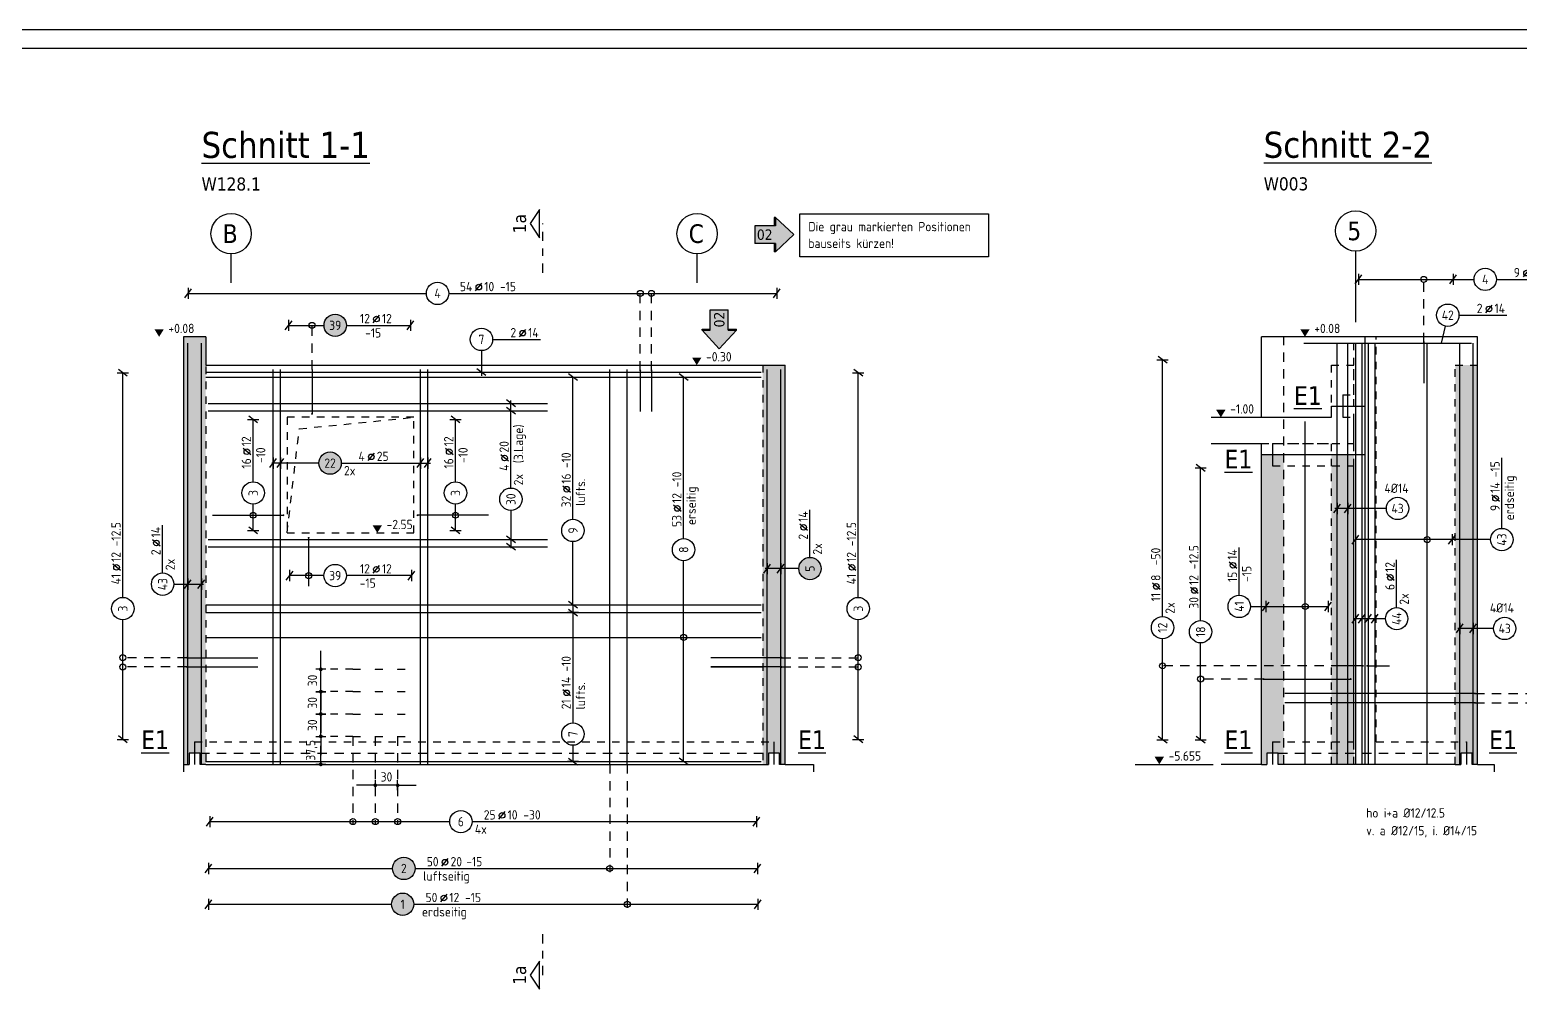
# Model space of a CAD drawing. Extents: x -0.5 to 94.3, y -7.1 to 49.1.
# Drawn here: x 16.9 to 36.87, y 29.18 to 42.05 of the extents above; entities that cross this region are included whole.
import ezdxf
from ezdxf.enums import TextEntityAlignment as Align

# ---------------------------------------------------------------- set-up
doc = ezdxf.new("R2010")
doc.units = 0
doc.header["$LTSCALE"] = 0.5
for name, pattern in [('AUSGEZOGEN', [1000.01, 1000, 0.01]), ('DASHDOTSMALL', [1.05, 0.5, -0.25, 0.05, -0.25]), ('DOT', [0.175, 0.05, -0.125]), ('HIDDEN', [0.375, 0.25, -0.125]), ('HIDDEN2', [0.187, 0.125, -0.062]), ('HIDDEN4', [0.12, 0.02, -0.1]), ('PUNKT', [0.175, 0.05, -0.125]), ('STRICHPUNKT', [1, 0.5, -0.25, 0, -0.25]), ('STRICHPUNKT2', [0.55, 0.25, -0.125, 0.05, -0.125]), ('VERDECKT', [0.375, 0.25, -0.125])]:
    doc.linetypes.add(name, pattern=pattern)
for name, color, linetype in [('ACHSEN', 150, 'Continuous'), ('AFB', 7, 'Continuous'), ('AFU', 7, 'Continuous'), ('BETON', 7, 'Continuous'), ('DRUEBER', 7, 'Continuous'), ('Fugenband', 7, 'Continuous'), ('grau_hell', 7, 'Continuous'), ('grau_mittel', 7, 'Continuous'), ('HILFE', 7, 'Continuous'), ('index', 7, 'Continuous'), ('koten', 7, 'Continuous'), ('MASSE', 7, 'Continuous'), ('OBJEKT', 7, 'Continuous'), ('RAHMEN', 7, 'Continuous'), ('RND', 7, 'Continuous'), ('SCHNITTE', 6, 'STRICHPUNKT'), ('SFP_Achsen', 7, 'Continuous'), ('TEXT', 7, 'Continuous'), ('VERDECKT', 7, 'Continuous'), ('WBZ', 7, 'Continuous')]:
    doc.layers.add(name, color=color, linetype=linetype)
doc.layers.add('NOPLOT', color=7, linetype='Continuous', plot=False)
doc.styles.add('helv', font='tahoma.ttf')
doc.styles.add('txt', font='isocp.shx')
doc.linetypes.add('AFU_50L', pattern='A,0.75,["/",Standard,S=0.2,R=0,X=-0.01,Y=-0.1],0.07,["/",Standard,S=0.2,R=0,X=-0.01,Y=-0.1],0.75', length=1.57)
doc.linetypes.add('AFU_50M', pattern='A,0.45,["/",Standard,S=0.2,R=0,X=-0.01,Y=-0.1],0.07,["/",Standard,S=0.2,R=0,X=-0.01,Y=-0.1],0.45', length=0.97)
doc.dimstyles.new('DOT_I', dxfattribs={"dimscale": 0.5, "dimtxt": 0.25, "dimasz": 0.25, "dimexe": 0.1, "dimexo": 0.3, "dimgap": 0.1, "dimtad": 1, "dimdec": 3, "dimzin": 3, "dimtxsty": 'txt', "dimblk": 'DOT', "dimblk1": 'DOT', "dimblk2": 'DOT', "dimsah": 1, "dimcen": 0.1, "dimse1": 1, "dimse2": 1, "dimazin": 0, "dimtfac": 1, "dimtdec": 4, "dimtix": 1, "dimtmove": 2, "dimatfit": 3, "dimfxl": 0, "dimtvp": 1, "dimtolj": 1, "dimtzin": 0, "dimarcsym": 0})

# ---------------------------------------------------------------- blocks, each defined once
blk = doc.blocks.new('OKRD_O')
at = {"color": 0, "linetype": 'ByBlock'}
blk.add_solid([(-0.125, 0.202), (0.125, 0.202), (0, 0)], dxfattribs=at)
at = {"color": 0, "linetype": 'ByBlock', "style": 'txt'}
blk.add_attdef('OKRD', (0.25, 0.1), '', height=0.25, dxfattribs=at)
blk = doc.blocks.new('lei_gre')
at = {"layer": 'RND', "color": 7, "linetype": 'Continuous'}
for p, q in [((-0.09, -0.12), (0.09, 0.12)), ((0, 0.15), (0, -0.15))]:
    blk.add_line(p, q, dxfattribs=at)
blk = doc.blocks.new('RND_LEI')
at = {"layer": 'RND', "color": 7, "linetype": 'Continuous'}
blk.add_line((1.022, 0.066), (1.19, 0.27), dxfattribs=at)
for centre, radius in [((0, 0), 0.3), ((1.106, 0.168), 0.075)]:
    blk.add_circle(centre, radius, dxfattribs=at)
at = {"layer": 'RND', "color": 7, "linetype": 'Continuous', "style": 'txt'}
blk.add_attdef('POSL', text='', height=0.25, dxfattribs=at).set_placement((0, 0), align=Align.MIDDLE)
blk.add_attdef('ANZ', text='', height=0.25, dxfattribs=at).set_placement((0.931, 0.057), align=Align.RIGHT)
for tag, p in [('DUM', (1.253, 0.057)), ('ABSTD', (1.674, 0.057)), ('POSTXT', (0.374, -0.327))]:
    blk.add_attdef(tag, p, '', height=0.25, dxfattribs=at)
blk = doc.blocks.new('DOT')
at = {"layer": 'MASSE', "color": 7, "linetype": 'Continuous'}
for p, q in [((0, 0), (-1, 0)), ((0, 0.54), (0, -0.54))]:
    blk.add_line(p, q, dxfattribs=at)
at = {"layer": 'MASSE', "color": 7, "linetype": 'Continuous', "const_width": 0.2}
blk.add_lwpolyline([(-0.1, 0, 1), (0.1, 0, 1)], format="xyb", close=True, dxfattribs=at)
blk = doc.blocks.new('*D36')
at = {"layer": 'DEFPOINTS', "color": 0, "linetype": 'AUSGEZOGEN', "transparency": 16777216}
for p in [(20.798, 32.871), (20.798, 32.871), (20.798, 32.571)]:
    blk.add_point(p, dxfattribs=at)
at = {"layer": 'MASSE', "color": 0, "linetype": 'AUSGEZOGEN', "lineweight": -2, "transparency": 16777216}
for p, q in [((20.798, 32.996), (20.798, 33.121)), ((20.798, 32.571), (20.798, 32.871)), ((20.798, 32.446), (20.798, 32.321))]:
    blk.add_line(p, q, dxfattribs=at)
at = {"layer": 'MASSE', "color": 0, "linetype": 'AUSGEZOGEN', "lineweight": -2, "transparency": 16777216, "xscale": 0.125, "yscale": 0.125, "zscale": 0.125}
for p, rotation in [((20.798, 32.871), 270), ((20.798, 32.571), 90)]:
    blk.add_blockref('DOT', p, dxfattribs=dict(at, rotation=rotation))
at = {"layer": 'MASSE', "color": 0, "linetype": 'AUSGEZOGEN', "transparency": 16777216, "insert": (20.686, 32.721), "char_height": 0.125, "attachment_point": 5, "rotation": 90, "style": 'txt'}
blk.add_mtext('\\A1;30', dxfattribs=at)
blk = doc.blocks.new('*D37')
at = {"layer": 'DEFPOINTS', "color": 0, "linetype": 'AUSGEZOGEN', "transparency": 16777216}
for p in [(20.798, 33.171), (20.798, 33.171), (20.798, 32.871)]:
    blk.add_point(p, dxfattribs=at)
at = {"layer": 'MASSE', "color": 0, "linetype": 'AUSGEZOGEN', "lineweight": -2, "transparency": 16777216}
for p, q in [((20.798, 33.296), (20.798, 33.421)), ((20.798, 32.871), (20.798, 33.171)), ((20.798, 32.746), (20.798, 32.621))]:
    blk.add_line(p, q, dxfattribs=at)
at = {"layer": 'MASSE', "color": 0, "linetype": 'AUSGEZOGEN', "lineweight": -2, "transparency": 16777216, "xscale": 0.125, "yscale": 0.125, "zscale": 0.125}
for p, rotation in [((20.798, 33.171), 270), ((20.798, 32.871), 90)]:
    blk.add_blockref('DOT', p, dxfattribs=dict(at, rotation=rotation))
at = {"layer": 'MASSE', "color": 0, "linetype": 'AUSGEZOGEN', "transparency": 16777216, "insert": (20.686, 33.021), "char_height": 0.125, "attachment_point": 5, "rotation": 90, "style": 'txt'}
blk.add_mtext('\\A1;30', dxfattribs=at)
blk = doc.blocks.new('*D38')
at = {"layer": 'DEFPOINTS', "color": 0, "linetype": 'AUSGEZOGEN', "transparency": 16777216}
for p in [(20.798, 32.571), (20.798, 32.571), (20.798, 32.196)]:
    blk.add_point(p, dxfattribs=at)
at = {"layer": 'MASSE', "color": 0, "linetype": 'AUSGEZOGEN', "lineweight": -2, "transparency": 16777216}
blk.add_line((20.798, 32.321), (20.798, 32.446), dxfattribs=at)
at = {"layer": 'MASSE', "color": 0, "linetype": 'AUSGEZOGEN', "lineweight": -2, "transparency": 16777216, "xscale": 0.125, "yscale": 0.125, "zscale": 0.125}
for p, rotation in [((20.798, 32.571), 90), ((20.798, 32.196), 270)]:
    blk.add_blockref('DOT', p, dxfattribs=dict(at, rotation=rotation))
at = {"layer": 'MASSE', "color": 0, "linetype": 'AUSGEZOGEN', "transparency": 16777216, "insert": (20.676, 32.384), "char_height": 0.125, "attachment_point": 5, "rotation": 90, "style": 'txt'}
blk.add_mtext('\\A1;37,5', dxfattribs=at)
blk = doc.blocks.new('*D40')
at = {"layer": 'DEFPOINTS', "color": 0, "linetype": 'AUSGEZOGEN', "transparency": 16777216}
for p in [(21.529, 31.915), (21.529, 31.915), (21.829, 31.915)]:
    blk.add_point(p, dxfattribs=at)
at = {"layer": 'MASSE', "color": 0, "linetype": 'AUSGEZOGEN', "lineweight": -2, "transparency": 16777216}
for p, q in [((21.404, 31.915), (21.279, 31.915)), ((21.829, 31.915), (21.529, 31.915)), ((21.954, 31.915), (22.079, 31.915))]:
    blk.add_line(p, q, dxfattribs=at)
at = {"layer": 'MASSE', "color": 0, "linetype": 'AUSGEZOGEN', "lineweight": -2, "transparency": 16777216, "xscale": 0.125, "yscale": 0.125, "zscale": 0.125}
blk.add_blockref('DOT', (21.529, 31.915), dxfattribs=at)
at = {"layer": 'MASSE', "color": 0, "linetype": 'AUSGEZOGEN', "lineweight": -2, "transparency": 16777216, "xscale": 0.125, "yscale": 0.125, "zscale": 0.125, "rotation": 180}
blk.add_blockref('DOT', (21.829, 31.915), dxfattribs=at)
at = {"layer": 'MASSE', "color": 0, "linetype": 'AUSGEZOGEN', "transparency": 16777216, "insert": (21.679, 32.028), "char_height": 0.125, "attachment_point": 5, "style": 'txt'}
blk.add_mtext('\\A1;30', dxfattribs=at)
blk = doc.blocks.new('SCHN-2')
at = {"layer": 'SCHNITTE', "color": 6, "linetype": 'Continuous'}
blk.add_lwpolyline([(0.378, 0.088), (0, 0.34), (-0.378, 0.088)], close=True, dxfattribs=at)
at = {"layer": 'SCHNITTE', "color": 1, "linetype": 'DASHDOTSMALL', "style": 'helv'}
blk.add_attdef('SCHN-2', text='', height=0.35, dxfattribs=at).set_placement((0, 0.45), align=Align.CENTER)
blk = doc.blocks.new('RND_HIN')
at = {"layer": 'RND', "color": 7, "linetype": 'Continuous'}
blk.add_circle((0, 0), 0.3, dxfattribs=at)
at = {"layer": 'RND', "color": 7, "linetype": 'Continuous', "style": 'txt'}
blk.add_attdef('POSI', text='', height=0.25, dxfattribs=at).set_placement((0, 0), align=Align.MIDDLE)
blk = doc.blocks.new('DINA0')
at = {"layer": 'RAHMEN'}
blk.add_line((118.9, 84.1), (0, 84.1), dxfattribs=at)
at = {"layer": 'RAHMEN', "color": 5}
blk.add_line((118.4, 83.6), (2, 83.6), dxfattribs=at)
blk = doc.blocks.new('*D98')
at = {"layer": 'DEFPOINTS', "color": 0, "linetype": 'AUSGEZOGEN', "transparency": 16777216}
for p in [(20.798, 33.471), (20.798, 33.471), (20.798, 33.171)]:
    blk.add_point(p, dxfattribs=at)
at = {"layer": 'MASSE', "color": 0, "linetype": 'AUSGEZOGEN', "lineweight": -2, "transparency": 16777216}
for p, q in [((20.798, 33.596), (20.798, 33.721)), ((20.798, 33.171), (20.798, 33.471)), ((20.798, 33.046), (20.798, 32.921))]:
    blk.add_line(p, q, dxfattribs=at)
at = {"layer": 'MASSE', "color": 0, "linetype": 'AUSGEZOGEN', "lineweight": -2, "transparency": 16777216, "xscale": 0.125, "yscale": 0.125, "zscale": 0.125}
for p, rotation in [((20.798, 33.471), 270), ((20.798, 33.171), 90)]:
    blk.add_blockref('DOT', p, dxfattribs=dict(at, rotation=rotation))
at = {"layer": 'MASSE', "color": 0, "linetype": 'AUSGEZOGEN', "transparency": 16777216, "insert": (20.686, 33.321), "char_height": 0.125, "attachment_point": 5, "rotation": 90, "style": 'txt'}
blk.add_mtext('\\A1;30', dxfattribs=at)
blk = doc.blocks.new('hin_ind5')
at = {"layer": 'grau_hell', "linetype": 'AUSGEZOGEN'}
h = blk.add_hatch(color=9, dxfattribs=at)
h.dxf.hatch_style = 2
h.paths.add_polyline_path([(0, 0), (0.619, -0.577), (0.619, -0.3), (1.306, -0.3), (1.306, 0.3), (0.619, 0.3), (0.619, 0.577)])
h.paths.add_polyline_path([(0.34, -0.274), (1.311, -0.274), (1.311, 0.274), (0.34, 0.274)], flags=9)
at = {"layer": 'OBJEKT', "linetype": 'AUSGEZOGEN'}
for points in [[(0.619, 0.3), (0.66, 0.3), (0.66, 0.577), (0.619, 0.577)], [(0.619, -0.577), (0.66, -0.577), (0.66, -0.3), (0.619, -0.3)]]:
    blk.add_hatch(color=1, dxfattribs=at).paths.add_polyline_path(points)
at = {"layer": 'OBJEKT', "color": 1, "linetype": 'AUSGEZOGEN'}
for p, q in [((0, 0), (0.619, 0.577)), ((0.619, 0.577), (0.619, 0.3)), ((0.619, 0.577), (0.66, 0.577)), ((0.66, 0.577), (0.66, 0.3)), ((0, 0), (0.619, -0.577)), ((0.619, 0.3), (1.306, 0.3)), ((1.306, 0.3), (1.306, -0.3)), ((0.619, -0.3), (0.619, -0.577)), ((0.619, -0.3), (1.306, -0.3)), ((0.66, -0.3), (0.66, -0.577))]:
    blk.add_line(p, q, dxfattribs=at)
at = {"layer": 'OBJEKT', "color": 7, "linetype": 'AUSGEZOGEN'}
blk.add_line((0.619, -0.577), (0.66, -0.577), dxfattribs=at)
at = {"layer": 'index', "color": 1, "linetype": 'Continuous', "style": 'helv'}
blk.add_attdef('INDEX', text='', height=0.35, rotation=360, dxfattribs=at).set_placement((1.259, 0), align=Align.MIDDLE_RIGHT)

msp = doc.modelspace()

# ---------------------------------------------------------------- hatches: boundary and pattern name
at = {"layer": 'grau_hell'}
for points in [[(20.8416, 38.0852, 1), (21.1416, 38.0852, 1)], [(21.0726, 36.2369, 1), (20.7726, 36.2369, 1)], [(27.5089, 34.822, 1), (27.2089, 34.822, 1)], [(21.762, 30.7992, 1), (22.062, 30.7992, 1)], [(22.046, 30.3189, 1), (21.746, 30.3189, 1)]]:
    msp.add_hatch(color=9, dxfattribs=at).paths.add_polyline_path(points)
at = {"layer": 'grau_mittel'}
h = msp.add_hatch(color=61, dxfattribs=at)
h.paths.add_polyline_path([(19.2558, 37.9312), (18.9558, 37.9312), (18.9558, 32.1962), (19.0308, 32.1962), (19.0308, 32.3462), (19.1058, 32.3462), (19.1058, 32.4962), (19.2558, 32.4962)])
h.paths.add_polyline_path([(19.2558, 32.4962), (19.1058, 32.4962), (19.1058, 32.3462), (19.1808, 32.3462), (19.1808, 32.1962), (19.2558, 32.1962)], flags=17)
h = msp.add_hatch(color=61, dxfattribs=at)
h.paths.add_polyline_path([(26.7258, 32.1962), (26.8008, 32.1962), (26.8008, 32.3462), (26.8758, 32.3462), (26.8758, 32.4962), (26.7258, 32.4962)])
h.paths.add_polyline_path([(27.0258, 37.5512), (26.7258, 37.5512), (26.7258, 32.4962), (26.8758, 32.4962), (26.8758, 32.3462), (26.9508, 32.3462), (26.9508, 32.1962), (27.0258, 32.1962)])
h = msp.add_hatch(color=61, dxfattribs=at)
h.paths.add_polyline_path([(36.0135, 32.1962), (36.0885, 32.1962), (36.0885, 32.3462), (36.1635, 32.3462), (36.1635, 32.4962), (36.0135, 32.4962)])
h.paths.add_polyline_path([(36.3136, 37.5512), (36.0135, 37.5512), (36.0135, 32.4962), (36.1635, 32.4962), (36.1635, 32.3462), (36.2385, 32.3462), (36.2385, 32.1962), (36.3136, 32.1962)])
h = msp.add_hatch(color=61, dxfattribs=at)
h.paths.add_polyline_path([(33.4136, 32.1962), (33.4886, 32.1962), (33.4886, 32.3462), (33.5636, 32.3462), (33.5636, 32.4962), (33.7136, 32.4962), (33.7136, 36.2012), (33.5636, 36.2012), (33.5636, 36.3512), (33.4136, 36.3512)])
h.paths.add_polyline_path([(33.7136, 32.4962), (33.5636, 32.4962), (33.5636, 32.3462), (33.6386, 32.3462), (33.6386, 32.1962), (33.7136, 32.1962)], flags=17)
h.paths.add_polyline_path([(33.7136, 36.3512), (33.5636, 36.3512), (33.5636, 36.2012), (33.7136, 36.2012)], flags=17)
h = msp.add_hatch(color=61, dxfattribs=at)
h.paths.add_polyline_path([(34.6536, 32.1962), (34.6536, 32.4962), (34.3536, 32.4962), (34.3536, 32.1962)])
h.paths.add_polyline_path([(34.6536, 36.2012), (34.3536, 36.2012), (34.3536, 32.4962), (34.6536, 32.4962)])
h.paths.add_polyline_path([(34.3536, 36.3512), (34.3536, 36.2012), (34.6536, 36.2012), (34.6536, 36.3512)])

# ---------------------------------------------------------------- linework, layer by layer
at = {"layer": 'ACHSEN', "color": 140, "linetype": 'AUSGEZOGEN'}
for p, q in [((19.5958, 38.6574), (19.5958, 39.0445)), ((25.8458, 38.6574), (25.8458, 39.0445)), ((34.6786, 38.127), (34.6786, 39.0812))]:
    msp.add_line(p, q, dxfattribs=at)
at = {"layer": 'AFB', "color": 1, "linetype": 'AUSGEZOGEN'}
for p, q in [((34.5036, 37.1512), (34.5036, 36.8512)), ((33.5636, 36.5012), (33.5636, 36.2012))]:
    msp.add_line(p, q, dxfattribs=at)
at = {"layer": 'AFU', "color": 8, "linetype": 'AFU_50L'}
for p, q in [((34.8036, 32.1962), (34.8036, 37.9312)), ((34.3536, 36.8512), (34.3536, 37.0012)), ((33.4136, 36.8512), (34.3536, 36.8512)), ((33.7136, 36.3512), (34.8036, 36.3512)), ((19.2558, 32.1962), (26.7258, 32.1962)), ((36.0135, 32.1962), (33.7136, 32.1962))]:
    msp.add_line(p, q, dxfattribs=at)
at = {"layer": 'AFU', "color": 8, "linetype": 'AFU_50M'}
for p, q in [((34.3536, 37.0012), (34.8036, 37.0012)), ((33.4136, 36.3512), (33.7136, 36.3512))]:
    msp.add_line(p, q, dxfattribs=at)
at = {"layer": 'AFU', "color": 1, "linetype": 'AUSGEZOGEN'}
for p, q in [((19.1058, 32.4962), (19.1058, 32.1962)), ((26.8758, 32.4962), (26.8758, 32.1962)), ((33.5636, 32.4962), (33.5636, 32.1962)), ((36.1635, 32.4962), (36.1635, 32.1962))]:
    msp.add_line(p, q, dxfattribs=at)
at = {"layer": 'AFU', "color": 8, "linetype": 'AUSGEZOGEN'}
for p, q in [((18.9558, 32.1962), (19.0308, 32.1962)), ((19.1808, 32.3462), (19.0308, 32.3462)), ((19.0308, 32.3462), (19.0308, 32.1962)), ((19.1808, 32.1962), (19.1808, 32.3462)), ((19.2558, 32.1962), (19.1808, 32.1962)), ((26.7258, 32.1962), (26.8008, 32.1962)), ((26.9508, 32.3462), (26.8008, 32.3462)), ((26.8008, 32.3462), (26.8008, 32.1962)), ((26.9508, 32.1962), (26.9508, 32.3462)), ((27.0258, 32.1962), (26.9508, 32.1962)), ((33.4136, 32.1962), (33.4886, 32.1962)), ((33.6386, 32.3462), (33.4886, 32.3462)), ((33.4886, 32.3462), (33.4886, 32.1962)), ((33.6386, 32.1962), (33.6386, 32.3462)), ((33.7136, 32.1962), (33.6386, 32.1962)), ((36.0135, 32.1962), (36.0885, 32.1962)), ((36.2385, 32.3462), (36.0885, 32.3462)), ((36.0885, 32.3462), (36.0885, 32.1962)), ((36.2385, 32.1962), (36.2385, 32.3462)), ((36.3135, 32.1962), (36.2385, 32.1962))]:
    msp.add_line(p, q, dxfattribs=at)
at = {"layer": 'AFU', "color": 171, "linetype": 'HIDDEN'}
for p, q in [((19.1808, 32.3462), (26.8008, 32.3462)), ((33.6386, 32.3462), (36.0885, 32.3462))]:
    msp.add_line(p, q, dxfattribs=at)
at = {"layer": 'BETON', "color": 6, "linetype": 'AUSGEZOGEN'}
for p, q in [((18.9558, 37.9312), (18.9558, 32.0962)), ((19.2558, 37.9312), (18.9558, 37.9312)), ((19.2558, 37.9312), (19.2558, 37.5512)), ((33.4136, 36.8512), (33.4136, 37.9312)), ((36.3136, 37.9312), (33.4136, 37.9312)), ((36.3136, 32.1962), (36.3136, 37.9312)), ((19.2558, 37.5512), (27.0258, 37.5512)), ((27.0258, 32.1962), (27.0258, 37.5512)), ((32.7389, 36.8512), (33.4136, 36.8512)), ((32.7389, 36.5012), (33.4136, 36.5012)), ((33.4136, 32.1962), (33.4136, 36.5012)), ((27.0258, 32.1962), (27.4058, 32.1962)), ((27.4058, 32.1962), (27.4058, 32.0962)), ((33.4136, 32.1962), (32.8747, 32.1962)), ((36.3136, 32.1962), (36.5336, 32.1962)), ((36.5336, 32.1962), (36.5336, 32.0962))]:
    msp.add_line(p, q, dxfattribs=at)
at = {"layer": 'DRUEBER', "color": 7, "linetype": 'PUNKT'}
for p, q in [((19.2558, 37.9312), (19.2558, 32.1962)), ((26.7258, 37.5512), (26.7258, 32.1962)), ((34.6536, 32.1962), (34.6536, 37.5512)), ((36.0135, 32.1962), (36.0135, 37.5512)), ((34.3536, 32.1962), (34.3536, 36.5012))]:
    msp.add_line(p, q, dxfattribs=at)
at = {"layer": 'DRUEBER', "color": 7, "linetype": 'DOT'}
for p, q in [((34.3536, 37.5512), (34.6536, 37.5512)), ((34.3536, 36.8512), (34.3536, 37.5512)), ((36.0135, 37.5512), (36.3135, 37.5512)), ((33.4136, 36.5012), (34.3536, 36.5012))]:
    msp.add_line(p, q, dxfattribs=at)
at = {"layer": 'Fugenband', "color": 102, "linetype": 'HIDDEN4'}
for p, q in [((34.6536, 37.1512), (34.6536, 37.9312)), ((34.9536, 32.4962), (34.9536, 37.9312)), ((34.5036, 37.1512), (34.6536, 37.1512)), ((34.5036, 36.8512), (34.6536, 36.8512)), ((34.6536, 36.5012), (34.6536, 36.8512)), ((33.5636, 36.5012), (34.6536, 36.5012)), ((33.5636, 36.2012), (34.6536, 36.2012)), ((34.6536, 32.4962), (34.6536, 36.2012)), ((19.1058, 32.4962), (26.8758, 32.4962)), ((33.5636, 32.4962), (34.6536, 32.4962)), ((34.9536, 32.4962), (36.1635, 32.4962))]:
    msp.add_line(p, q, dxfattribs=at)
at = {"layer": 'HILFE', "color": 102, "linetype": 'AUSGEZOGEN'}
msp.add_line((31.7218, 32.1962), (32.7645, 32.1962), dxfattribs=at)
at = {"layer": 'MASSE', "color": 7, "linetype": 'HIDDEN4'}
for p, q in [((21.2286, 33.4712), (20.7817, 33.4712)), ((21.2286, 33.1712), (20.7817, 33.1712)), ((21.2286, 32.8712), (20.7817, 32.8712)), ((21.2286, 32.5712), (20.7817, 32.5712))]:
    msp.add_line(p, q, dxfattribs=at)
at = {"layer": 'NOPLOT', "color": 191, "linetype": 'AUSGEZOGEN'}
msp.add_line((24.1799, 34.3348), (24.1799, 34.2348), dxfattribs=at)
at = {"layer": 'RND', "color": 102, "linetype": 'VERDECKT'}
for p, q in [((25.0827, 37.4811), (25.0827, 38.5682)), ((25.2327, 37.4811), (25.2327, 38.5682)), ((35.5919, 37.8611), (35.5919, 38.7519)), ((20.6807, 37.4925), (20.6807, 38.1352)), ((19.0034, 33.627), (18.0928, 33.627)), ((26.9782, 33.627), (28.056, 33.627)), ((19.0034, 33.502), (18.0928, 33.502)), ((26.9782, 33.502), (28.056, 33.502)), ((34.4746, 33.5175), (32.0375, 33.5175)), ((33.4476, 33.3402), (32.548, 33.3402)), ((36.2793, 33.1468), (37.6233, 33.1468)), ((36.2793, 33.0218), (37.6233, 33.0218)), ((21.2286, 32.5712), (21.2286, 31.3942)), ((21.5286, 32.5712), (21.5286, 31.3942)), ((21.8286, 32.5712), (21.8286, 31.3942)), ((24.6728, 32.1962), (24.6728, 30.7492)), ((24.9085, 32.1962), (24.9085, 30.2689))]:
    msp.add_line(p, q, dxfattribs=at)
at = {"layer": 'RND', "color": 7, "linetype": 'AUSGEZOGEN'}
for p, q in [((34.7148, 38.7019), (35.9858, 38.7019)), ((35.9858, 38.7019), (36.2657, 38.7019)), ((36.5657, 38.7019), (37.4719, 38.7019)), ((19.0188, 38.5139), (22.2142, 38.5139)), ((22.5142, 38.5139), (26.9157, 38.5139)), ((36.0635, 38.2213), (36.7035, 38.2213)), ((20.3671, 38.0852), (20.8416, 38.0852)), ((21.1416, 38.0852), (22.0009, 38.0852)), ((23.1027, 37.8963), (23.7427, 37.8963)), ((32.0875, 34.1796), (32.0875, 37.6224)), ((18.1428, 34.4351), (18.1428, 37.4491)), ((24.1799, 35.4838), (24.1799, 37.3898)), ((25.6643, 35.2259), (25.6643, 37.3898)), ((28.006, 34.4351), (28.006, 37.4491)), ((23.3479, 35.9022), (23.3479, 37.0757)), ((19.8911, 35.9866), (19.8911, 36.8204)), ((22.6047, 35.9866), (22.6047, 36.8204)), ((21.0726, 36.2369), (22.2682, 36.2369)), ((32.598, 34.1251), (32.598, 36.1715)), ((36.638, 35.361), (36.638, 36.309)), ((19.8911, 35.3334), (19.8911, 35.6866)), ((22.6047, 35.3334), (22.6047, 35.6866)), ((27.3589, 34.972), (27.3589, 35.612)), ((18.6767, 34.7632), (18.6767, 35.4032)), ((24.1799, 34.3348), (24.1799, 35.1838)), ((33.1156, 34.4638), (33.1156, 35.1038)), ((25.6643, 32.2348), (25.6643, 34.9259)), ((35.2276, 34.3004), (35.2276, 34.9404)), ((20.841, 34.7282), (20.3805, 34.7282)), ((22.0163, 34.7282), (21.141, 34.7282)), ((24.1799, 34.2348), (24.1799, 32.7525)), ((18.1428, 32.5314), (18.1428, 34.1351)), ((28.006, 32.5314), (28.006, 34.1351)), ((32.0875, 32.5256), (32.0875, 33.8796)), ((32.598, 32.526), (32.598, 33.8251)), ((24.1799, 32.4525), (24.1799, 32.2348)), ((19.3088, 31.4274), (22.5271, 31.4274)), ((22.8271, 31.4274), (26.6409, 31.4274)), ((19.2908, 30.7992), (21.762, 30.7992)), ((22.062, 30.7992), (26.6552, 30.7992)), ((19.2919, 30.3189), (21.746, 30.3189)), ((22.046, 30.3189), (26.659, 30.3189))]:
    msp.add_line(p, q, dxfattribs=at)
at = {"layer": 'RND', "color": 102, "linetype": 'AUSGEZOGEN'}
for p, q in [((35.879, 38.0753), (35.8248, 37.8463)), ((22.9527, 37.7463), (22.9527, 37.406)), ((20.7726, 36.2369), (20.1413, 36.2369)), ((23.3479, 35.6022), (23.3479, 35.0956)), ((35.0901, 35.6285), (34.3975, 35.6285)), ((36.488, 35.211), (34.674, 35.211)), ((27.2089, 34.822), (26.7558, 34.822)), ((18.8267, 34.6132), (19.2261, 34.6132)), ((33.2656, 34.3138), (34.3096, 34.3138)), ((34.6637, 34.1504), (35.0776, 34.1504)), ((36.5263, 34.0188), (36.049, 34.0188))]:
    msp.add_line(p, q, dxfattribs=at)
at = {"layer": 'RND', "color": 1, "linetype": 'AUSGEZOGEN'}
for points in [[(27.2217, 39.5812), (29.7529, 39.5812), (29.7529, 39.005), (27.2217, 39.005)], [(26.0282, 33.502), (26.7258, 33.502), (26.7258, 33.502), (26.0282, 33.502)]]:
    msp.add_lwpolyline(points, close=True, dxfattribs=at)
for points in [[(19.0157, 32.1962), (19.0157, 37.8462)], [(19.1959, 32.1962), (19.1959, 37.8462)], [(33.9818, 37.8463), (36.2318, 37.8463)], [(34.4308, 32.1962), (34.4308, 37.8462)], [(34.5732, 32.1962), (34.5732, 37.8462)], [(34.674, 37.8462), (34.674, 32.1962)], [(34.7601, 37.8462), (34.7601, 32.1962)], [(34.847, 37.8462), (34.847, 32.1962)], [(34.9331, 37.8462), (34.9331, 32.1962)], [(35.5919, 37.8611), (35.5919, 37.3111)], [(35.637, 32.1962), (35.637, 37.8462)], [(36.0735, 32.1962), (36.0735, 37.8462)], [(36.2536, 32.1962), (36.2536, 37.8462)], [(19.2558, 37.4586), (26.7058, 37.4586)], [(19.2558, 37.3898), (26.7058, 37.3898)], [(20.1581, 32.1962), (20.1581, 37.4912)], [(20.2581, 32.1962), (20.2581, 37.4912)], [(20.6807, 37.4925), (20.6807, 36.8975)], [(22.1335, 32.1962), (22.1335, 37.4912)], [(22.2335, 32.1962), (22.2335, 37.4912)], [(24.6728, 32.1962), (24.6728, 37.4912)], [(24.9085, 32.1962), (24.9085, 37.4912)], [(25.0827, 37.4811), (25.0827, 36.9311)], [(25.2327, 37.4811), (25.2327, 36.9311)], [(26.7857, 32.1962), (26.7857, 37.4912)], [(26.9659, 32.1962), (26.9659, 37.4912)], [(19.2884, 37.0389), (23.8384, 37.0389)], [(19.2884, 36.9389), (23.8384, 36.9389)], [(34.002, 32.1962), (34.002, 36.7962)], [(19.3465, 35.5376), (20.2965, 35.5376)], [(23.0451, 35.5376), (22.0951, 35.5376)], [(19.2884, 35.2136), (23.8384, 35.2136)], [(20.6348, 35.2352), (20.6348, 34.5852)], [(19.2884, 35.1136), (23.8384, 35.1136)], [(19.2558, 34.3348), (26.7058, 34.3348)], [(19.2558, 34.2348), (26.7058, 34.2348)], [(19.2558, 33.8996), (26.7058, 33.8996)], [(19.0034, 33.627), (19.9534, 33.627)], [(26.9782, 33.627), (26.0282, 33.627)], [(19.0034, 33.502), (19.9534, 33.502)], [(21.2286, 33.4712), (21.3286, 33.4712)], [(21.5286, 33.4712), (21.6286, 33.4712)], [(21.8286, 33.4712), (21.9286, 33.4712)], [(26.9782, 33.502), (26.0282, 33.502)], [(34.7746, 33.5175), (34.4746, 33.5175)], [(34.8325, 33.5175), (35.1325, 33.5175)], [(21.2286, 33.1712), (21.3286, 33.1712)], [(21.5286, 33.1712), (21.6286, 33.1712)], [(21.8286, 33.1712), (21.9286, 33.1712)], [(33.4413, 33.3402), (34.6113, 33.3402)], [(36.2793, 33.1468), (33.7293, 33.1468)], [(36.2793, 33.0218), (33.7293, 33.0218)], [(21.2286, 32.8712), (21.3286, 32.8712)], [(21.5286, 32.8712), (21.6286, 32.8712)], [(21.8286, 32.8712), (21.9286, 32.8712)], [(21.2286, 32.5712), (21.3286, 32.5712)], [(21.5286, 32.5712), (21.6286, 32.5712)], [(21.8286, 32.5712), (21.9286, 32.5712)], [(19.2558, 32.2348), (26.7058, 32.2348)]]:
    msp.add_lwpolyline(points, dxfattribs=at)
at = {"layer": 'RND', "color": 7, "linetype": 'AUSGEZOGEN'}
for points, const_width in [([(35.5856, 37.8611, 1), (35.5981, 37.8611, 1)], 0.0125), ([(25.0764, 37.4811, 1), (25.0889, 37.4811, 1)], 0.0125), ([(25.2264, 37.4811, 1), (25.2389, 37.4811, 1)], 0.0125), ([(20.6744, 36.8975, 1), (20.6869, 36.8975, 1)], 0.0125), ([(20.2902, 35.5376, 1), (20.3027, 35.5376, 1)], 0.0125), ([(22.1014, 35.5376, -1), (22.0889, 35.5376, -1)], 0.0125), ([(20.6286, 35.2352, 1), (20.6411, 35.2352, 1)], 0.0125), ([(18.9972, 33.627, 1), (19.0097, 33.627, 1)], 0.0125), ([(26.9844, 33.627, -1), (26.9719, 33.627, -1)], 0.0125), ([(18.9972, 33.502, 1), (19.0097, 33.502, 1)], 0.0125), ([(21.2251, 33.4712, 1), (21.2321, 33.4712, 1)], 0.007), ([(21.5251, 33.4712, 1), (21.5321, 33.4712, 1)], 0.007), ([(21.8251, 33.4712, 1), (21.8321, 33.4712, 1)], 0.007), ([(26.9844, 33.502, -1), (26.9719, 33.502, -1)], 0.0125), ([(34.7809, 33.5175, -1), (34.7684, 33.5175, -1)], 0.0125), ([(34.8262, 33.5175, 1), (34.8387, 33.5175, 1)], 0.0125), ([(21.2251, 33.1712, 1), (21.2321, 33.1712, 1)], 0.007), ([(21.5251, 33.1712, 1), (21.5321, 33.1712, 1)], 0.007), ([(21.8251, 33.1712, 1), (21.8321, 33.1712, 1)], 0.007), ([(33.4351, 33.3402, 1), (33.4476, 33.3402, 1)], 0.0125), ([(34.6051, 33.3402, 1), (34.6176, 33.3402, 1)], 0.0125), ([(36.2731, 33.1468, 1), (36.2856, 33.1468, 1)], 0.0125), ([(36.2731, 33.0218, 1), (36.2856, 33.0218, 1)], 0.0125), ([(21.2251, 32.8712, 1), (21.2321, 32.8712, 1)], 0.007), ([(21.5251, 32.8712, 1), (21.5321, 32.8712, 1)], 0.007), ([(21.8251, 32.8712, 1), (21.8321, 32.8712, 1)], 0.007), ([(21.2251, 32.5712, 1), (21.2321, 32.5712, 1)], 0.007), ([(21.5251, 32.5712, 1), (21.5321, 32.5712, 1)], 0.007), ([(21.8251, 32.5712, 1), (21.8321, 32.5712, 1)], 0.007)]:
    msp.add_lwpolyline(points, format="xyb", close=True, dxfattribs=dict(at, const_width=const_width))
for centre in [(35.5919, 38.7019), (25.0827, 38.5139), (25.2327, 38.5139), (20.6807, 38.0852), (19.8911, 35.5376), (22.6047, 35.5376), (35.637, 35.211), (20.6348, 34.7282), (34.002, 34.3138), (25.6643, 33.8996), (18.1428, 33.627), (28.006, 33.627), (18.1428, 33.502), (28.006, 33.502), (32.0875, 33.5175), (32.598, 33.3402), (21.2286, 31.4274), (21.5286, 31.4274), (21.8286, 31.4274), (24.6728, 30.7992), (24.9085, 30.3189)]:
    msp.add_circle(centre, 0.04, dxfattribs=at)
at = {"layer": 'SCHNITTE', "color": 6, "linetype": 'STRICHPUNKT2'}
for p, q in [((23.7766, 38.7917), (23.7766, 39.4496)), ((23.7766, 29.3685), (23.7766, 30.0094))]:
    msp.add_line(p, q, dxfattribs=at)
at = {"layer": 'SFP_Achsen', "color": 7, "linetype": 'AUSGEZOGEN'}
for centre in [(19.5958, 39.3149), (25.8458, 39.3149), (34.6786, 39.3516)]:
    msp.add_circle(centre, 0.2705, dxfattribs=at)
at = {"layer": 'VERDECKT', "color": 7, "linetype": 'VERDECKT'}
msp.add_line((33.7136, 32.1962), (33.7136, 37.9312), dxfattribs=at)
at = {"layer": 'WBZ', "color": 102, "linetype": 'HIDDEN2'}
for p, q in [((20.5099, 36.6971), (22.0458, 36.8512)), ((20.3458, 35.3012), (20.5099, 36.6971))]:
    msp.add_line(p, q, dxfattribs=at)
msp.add_lwpolyline([(20.3458, 35.3012), (22.0458, 35.3012), (22.0458, 36.8512), (20.3458, 36.8512)], close=True, dxfattribs=at)

# ---------------------------------------------------------------- block references
at = {"layer": 'index', "color": 7, "linetype": 'AUSGEZOGEN'}
ref = msp.add_blockref('hin_ind5', (27.1427, 39.3017), dxfattribs=dict(at, xscale=-0.4, yscale=0.4, zscale=0.4))
ref.add_attrib('INDEX', '02', dxfattribs={"color": 1, "linetype": 'Continuous', "height": 0.14, "rotation": 360, "style": 'helv'}).set_placement((26.8569, 39.3017), align=Align.MIDDLE_RIGHT)
ref = msp.add_blockref('hin_ind5', (26.1421, 37.7714), dxfattribs=dict(at, xscale=0.4, yscale=0.4, zscale=0.4, rotation=90.00000000000001))
ref.add_attrib('INDEX', '02', dxfattribs={"color": 1, "linetype": 'Continuous', "height": 0.14, "rotation": 90, "style": 'helv'}).set_placement((26.1421, 38.268), align=Align.MIDDLE_RIGHT)
at = {"layer": 'koten', "color": 7, "linetype": 'PUNKT', "xscale": 0.5, "yscale": 0.5, "zscale": 0.5}
msp.add_blockref('OKRD_O', (18.6299, 37.9312), dxfattribs=at).add_auto_attribs({'OKRD': '+0.08'})
at = {"layer": 'koten', "color": 7, "linetype": 'AUSGEZOGEN', "xscale": 0.5, "yscale": 0.5, "zscale": 0.5}
for p, values in [((33.998, 37.9312), {'OKRD': '+0.08'}), ((32.8695, 36.8512), {'OKRD': '-1.00'}), ((21.5558, 35.3012), {'OKRD': '-2.55'}), ((32.0442, 32.1962), {'OKRD': '-5.655'})]:
    msp.add_blockref('OKRD_O', p, dxfattribs=at).add_auto_attribs(values)
at = {"layer": 'koten', "color": 7, "linetype": 'DOT', "xscale": 0.5, "yscale": 0.5, "zscale": 0.5}
msp.add_blockref('OKRD_O', (25.8405, 37.5512), dxfattribs=at).add_auto_attribs({'OKRD': '-0.30'})
at = {"layer": 'RAHMEN', "color": 5, "linetype": 'AUSGEZOGEN', "xscale": 0.5, "yscale": 0.5, "zscale": 0.5}
msp.add_blockref('DINA0', (9.5, 0), dxfattribs=at)
at = {"layer": 'RND', "color": 7, "linetype": 'AUSGEZOGEN', "xscale": 0.5, "yscale": 0.5, "zscale": 0.5}
for p in [(34.7148, 38.7019), (35.9858, 38.7019), (19.0188, 38.5139), (26.9157, 38.5139), (20.3671, 38.0852), (22.0009, 38.0852), (20.1581, 36.2369), (20.2581, 36.2369), (22.1335, 36.2369), (22.2335, 36.2369), (34.4308, 35.6285), (34.5732, 35.6285), (34.674, 35.211), (35.9701, 35.211), (20.3805, 34.7282), (22.0163, 34.7282), (26.7857, 34.822), (26.9659, 34.822), (19.0157, 34.6132), (19.1959, 34.6132), (33.4714, 34.3138), (34.3096, 34.3138), (34.674, 34.1504), (34.7601, 34.1504), (34.847, 34.1504), (34.9331, 34.1504), (36.0735, 34.0188), (36.2536, 34.0188), (19.3088, 31.4274), (26.6409, 31.4274), (19.2908, 30.7992), (26.6552, 30.7992), (19.2919, 30.3189), (26.659, 30.3189)]:
    msp.add_blockref('lei_gre', p, dxfattribs=at)
for name, p, values in [('RND_LEI', (36.4157, 38.7019), {'POSL': '4', 'DUM': '10', 'ANZ': '9', 'ABSTD': '-15'}), ('RND_LEI', (22.3642, 38.5139), {'POSL': '4', 'DUM': '10', 'ANZ': '54', 'ABSTD': '-15'}), ('RND_LEI', (35.9135, 38.2213), {'POSL': '42', 'DUM': '14', 'ANZ': '2'}), ('RND_LEI', (20.9916, 38.0852), {'POSL': '39', 'DUM': '12', 'ANZ': '12', 'POSTXT': '   -15'}), ('RND_LEI', (22.9527, 37.8963), {'POSL': '7', 'DUM': '14', 'ANZ': '2'}), ('RND_LEI', (20.9226, 36.2369), {'POSL': '22', 'DUM': '25', 'ANZ': '4', 'POSTXT': '2x'}), ('RND_HIN', (35.2401, 35.6285), {'POSI': '43'}), ('RND_LEI', (20.991, 34.7282), {'POSL': '39', 'DUM': '12', 'ANZ': '12', 'POSTXT': '  -15'}), ('RND_HIN', (36.6763, 34.0188), {'POSI': '43'}), ('RND_LEI', (22.6771, 31.4274), {'POSL': '6', 'DUM': '10', 'ANZ': '25', 'ABSTD': '-30', 'POSTXT': '4x'}), ('RND_LEI', (21.912, 30.7992), {'POSL': '2', 'DUM': '20', 'ANZ': '50', 'ABSTD': '-15', 'POSTXT': ' luftseitig'}), ('RND_LEI', (21.896, 30.3189), {'POSL': '1', 'DUM': '12', 'ANZ': '50', 'ABSTD': '-15', 'POSTXT': ' erdseitig'})]:
    msp.add_blockref(name, p, dxfattribs=at).add_auto_attribs(values)
for p, rotation in [((32.0875, 37.6224), 90), ((18.1428, 37.4491), 90), ((22.9527, 37.4586), 90), ((24.1799, 37.3898), 90), ((25.6643, 37.3898), 90), ((28.006, 37.4491), 90), ((23.3479, 37.0389), 90), ((23.3479, 36.9389), 90), ((19.8911, 36.8204), 90), ((22.6047, 36.8204), 90), ((32.598, 36.1715), 90), ((19.8911, 35.3334), 90), ((22.6047, 35.3334), 90), ((23.3479, 35.2136), 90), ((23.3479, 35.1136), 90), ((24.1799, 34.3348), 90), ((24.1799, 34.2348), 270), ((18.1428, 32.5314), 90), ((28.006, 32.5314), 90), ((32.0875, 32.5256), 90), ((32.598, 32.526), 90), ((24.1799, 32.2348), 270), ((25.6643, 32.2348), 90)]:
    msp.add_blockref('lei_gre', p, dxfattribs=dict(at, rotation=rotation))
at = {"layer": 'RND', "color": 7, "linetype": 'AUSGEZOGEN', "xscale": 0.5, "yscale": 0.5, "zscale": 0.5, "rotation": 90}
for p, values in [((19.8911, 35.8366), {'POSL': '3', 'DUM': '12', 'ANZ': '16', 'POSTXT': '   -10'}), ((22.6047, 35.8366), {'POSL': '3', 'DUM': '12', 'ANZ': '16', 'POSTXT': '   -10'}), ((23.3479, 35.7522), {'POSL': '30', 'DUM': '20', 'ANZ': '4', 'POSTXT': '2x  (3.Lage)'}), ((24.1799, 35.3338), {'POSL': '9', 'DUM': '16', 'ANZ': '32', 'ABSTD': '-10', 'POSTXT': '  lufts.'}), ((36.638, 35.211), {'POSL': '43', 'DUM': '14', 'ANZ': '9', 'ABSTD': '-15', 'POSTXT': ' erdseitig'}), ((25.6643, 35.0759), {'POSL': '8', 'DUM': '12', 'ANZ': '53', 'ABSTD': '-10', 'POSTXT': '  erseitig'}), ((27.3589, 34.822), {'POSL': '5', 'DUM': '14', 'ANZ': '2', 'POSTXT': '2x'}), ((18.1428, 34.2851), {'POSL': '3', 'DUM': '12', 'ANZ': '41', 'ABSTD': '-12.5'}), ((18.6767, 34.6132), {'POSL': '43', 'DUM': '14', 'ANZ': '2', 'POSTXT': '2x'}), ((28.006, 34.2851), {'POSL': '3', 'DUM': '12', 'ANZ': '41', 'ABSTD': '-12.5'}), ((32.0875, 34.0296), {'POSL': '12', 'DUM': '8', 'ANZ': '11', 'ABSTD': '-50', 'POSTXT': '2x'}), ((32.598, 33.9751), {'POSL': '18', 'DUM': '12', 'ANZ': '30', 'ABSTD': '-12.5'}), ((33.1156, 34.3138), {'POSL': '41', 'DUM': '14', 'ANZ': '15', 'POSTXT': '  -15'}), ((35.2276, 34.1504), {'POSL': '44', 'DUM': '12', 'ANZ': '6', 'POSTXT': '2x'}), ((24.1799, 32.6025), {'POSL': '7', 'DUM': '14', 'ANZ': '21', 'ABSTD': '-10', 'POSTXT': '  lufts.'})]:
    msp.add_blockref('RND_LEI', p, dxfattribs=at).add_auto_attribs(values)
at = {"layer": 'SCHNITTE', "color": 6, "linetype": 'STRICHPUNKT2', "xscale": 0.5, "yscale": 0.5, "zscale": 0.5, "rotation": 90}
for p in [(23.7766, 39.4496), (23.7766, 29.3685)]:
    msp.add_blockref('SCHN-2', p, dxfattribs=at).add_auto_attribs({'SCHN-2': '1a'})

# ---------------------------------------------------------------- texts
at = {"layer": 'NOPLOT', "color": 191, "linetype": 'Continuous', "style": 'txt'}
for s, p in [('ho i+a %%C12/12.5', (34.8189, 31.482)), ('v. a %%C12/15, i. %%C14/15', (34.8189, 31.2445))]:
    msp.add_text(s, height=0.125, dxfattribs=at).set_placement(p)
at = {"layer": 'SFP_Achsen', "color": 6, "linetype": 'AUSGEZOGEN', "style": 'helv'}
for s, p in [('B', (19.4817, 39.1906)), ('C', (25.7317, 39.1906)), ('5', (34.5645, 39.2273))]:
    msp.add_text(s, height=0.25, dxfattribs=at).set_placement(p)
at = {"layer": 'TEXT', "color": 5, "linetype": 'AUSGEZOGEN', "style": 'helv'}
for s, p in [('%%uSchnitt 1-1', (19.1991, 40.3311)), ('%%USchnitt 2-2', (33.4444, 40.3334))]:
    msp.add_text(s, height=0.35, dxfattribs=at).set_placement(p)
at = {"layer": 'TEXT', "color": 1, "linetype": 'AUSGEZOGEN', "style": 'helv'}
for s, p in [('W128.1', (19.1991, 39.8936)), ('W003', (33.4444, 39.8959))]:
    msp.add_text(s, height=0.175, dxfattribs=at).set_placement(p)
at = {"layer": 'TEXT', "color": 7, "style": 'txt'}
for s, p in [('Die grau markierten Positionen ', (27.3376, 39.3469)), ('bauseits kürzen!', (27.3376, 39.1224))]:
    msp.add_text(s, height=0.125, dxfattribs=at).set_placement(p)
at = {"layer": 'TEXT', "color": 6, "linetype": 'AUSGEZOGEN', "style": 'helv'}
for p in [(33.8498, 37.0179), (32.9188, 36.1664), (18.3891, 32.4013), (27.1991, 32.4013), (32.9188, 32.4013), (36.467, 32.4013)]:
    msp.add_text('%%UE1', height=0.25, dxfattribs=at).set_placement(p)
at = {"layer": 'TEXT', "color": 7, "linetype": 'AUSGEZOGEN', "style": 'txt'}
for p in [(35.0645, 35.8366), (36.4779, 34.2325)]:
    msp.add_text('4%%C14', height=0.125, dxfattribs=at).set_placement(p)

# ---------------------------------------------------------------- dimensions: what is measured, and where the dimension line sits
at = {"layer": 'MASSE', "color": 7, "linetype": 'AUSGEZOGEN'}
for base, p1, p2, override, picture, middle in [((20.7983, 33.4712), (20.7983, 33.1712), (20.7983, 33.4712), {"dimdec": 0, "dimlfac": 100}, '*D98', (20.6858, 33.3212)), ((20.7983, 33.1712), (20.7983, 32.8712), (20.7983, 33.1712), {"dimdec": 0, "dimlfac": 100}, '*D37', (20.6858, 33.0212)), ((20.7983, 32.8712), (20.7983, 32.5712), (20.7983, 32.8712), {"dimdec": 0, "dimlfac": 100}, '*D36', (20.6858, 32.7212)), ((20.7983, 32.5712), (20.7983, 32.1962), (20.7983, 32.5712), {"dimdec": 1, "dimlfac": 100}, '*D38', (20.6764, 32.3837))]:
    dim = msp.add_linear_dim(base=base, p1=p1, p2=p2, angle=90, dimstyle='DOT_I', override=override, dxfattribs=at)
    dim.commit()
    dim.dimension.update_dxf_attribs({"geometry": picture, "text_midpoint": middle})
dim = msp.add_linear_dim(base=(21.5286, 31.9154), p1=(21.8286, 31.9154), p2=(21.5286, 31.9154), dimstyle='DOT_I', override={"dimdec": 0, "dimlfac": 100}, dxfattribs=at)
dim.commit()
dim.dimension.update_dxf_attribs({"geometry": '*D40', "text_midpoint": (21.6786, 32.0279)})

doc.saveas('drawing.dxf')
